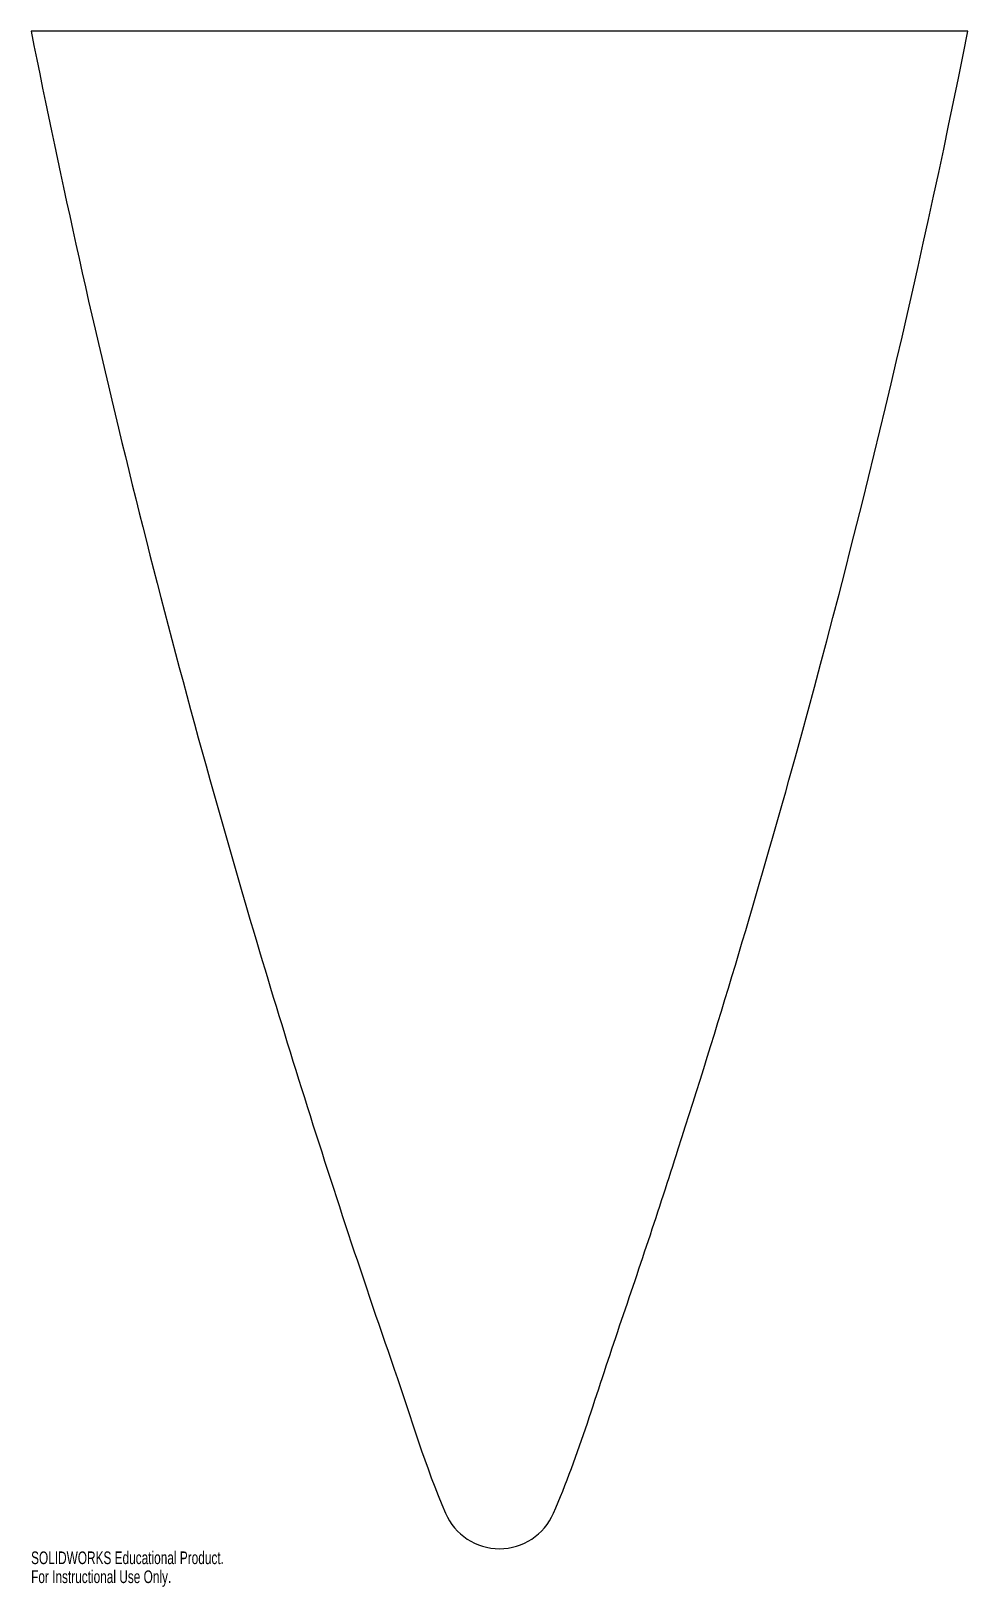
# Model space of a CAD drawing. Header units: inches. Extents: x -6.7 to 7.4, y -54 to -30.6.
import ezdxf

# ---------------------------------------------------------------- set-up
doc = ezdxf.new("R2010")
doc.units = ezdxf.units.IN
doc.header["$MEASUREMENT"] = 0
doc.styles.add('SLDTEXTSTYLE0', font='TXT', dxfattribs={"width": 0.7})

msp = doc.modelspace()

# ---------------------------------------------------------------- linework, layer by layer
at = {"color": 7, "linetype": 'Continuous', "lineweight": 25}
msp.add_line((7.351, -30.634), (-6.743, -30.634), dxfattribs=at)
msp.add_arc((0.304, -52.571), 0.885, 203.4214, 336.5786, dxfattribs=at)
for points, knots in [([(-6.743, -30.634), (-6.288, -32.919), (-5.78, -35.194), (-5.221, -37.455), (-4.662, -39.717), (-4.05, -41.966), (-3.388, -44.199), (-2.952, -45.667), (-2.495, -47.128), (-2.016, -48.581), (-1.776, -49.309), (-1.53, -50.034), (-1.279, -50.758), (-1.028, -51.482), (-0.813, -52.22), (-0.509, -52.923)], [0, 0, 0, 0, 0.1775189, 0.1775189, 0.1775189, 0.3550381, 0.3550381, 0.3550381, 0.471647, 0.471647, 0.471647, 0.5299954, 0.5299954, 0.5299954, 0.5883584, 0.5883584, 0.5883584, 0.5883584]), ([(1.116, -52.923), (1.501, -52.035), (1.769, -51.105), (2.395, -49.278), (2.699, -48.362), (3.584, -45.605), (4.139, -43.757), (5.698, -38.18), (6.596, -34.422), (7.351, -30.634)], [0, 0, 0, 0, 0.125, 0.125, 0.25, 0.25, 0.5, 0.5, 1, 1, 1, 1])]:
    msp.add_open_spline(points, degree=3, knots=knots, dxfattribs=at)

# ---------------------------------------------------------------- texts
at = {"color": 7, "linetype": 'Continuous', "char_height": 0.1903, "attachment_point": 1, "style": 'SLDTEXTSTYLE0'}
for s, insert in [('SOLIDWORKS Educational Product.', (-6.743, -53.497)), ('For Instructional Use Only.', (-6.743, -53.782))]:
    msp.add_mtext(s, dxfattribs=dict(at, insert=insert))

doc.saveas('drawing.dxf')
